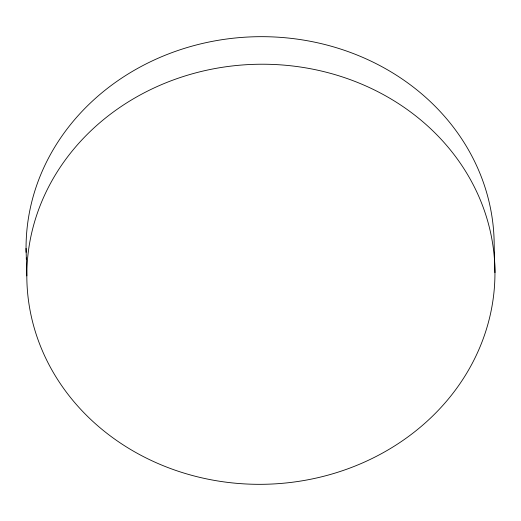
<?xml version="1.0" encoding="UTF-8"?>
<svg xmlns="http://www.w3.org/2000/svg" width="521" height="521" viewBox="0 0 521 521"><rect width="100%" height="100%" fill="white"/><g stroke="black" fill="none" stroke-linecap="round" stroke-linejoin="round"><path stroke-width="0.78" d="M494.95 272.646A234.085 210.035 -1.6 0 0 143.509 93.181A234.085 210.035 -1.6 0 0 144.193 456.995A234.085 210.035 -1.6 0 0 494.95 272.646L494.182 245.098A234.085 210.035 -1.6 0 0 257.498 36.704A234.085 210.035 -1.6 0 0 26.102 252.346M26.05 248.354L26.818 275.902M26.402 259.543A234.085 210.035 -1.6 0 1 26.31 257.941"/></g></svg>
